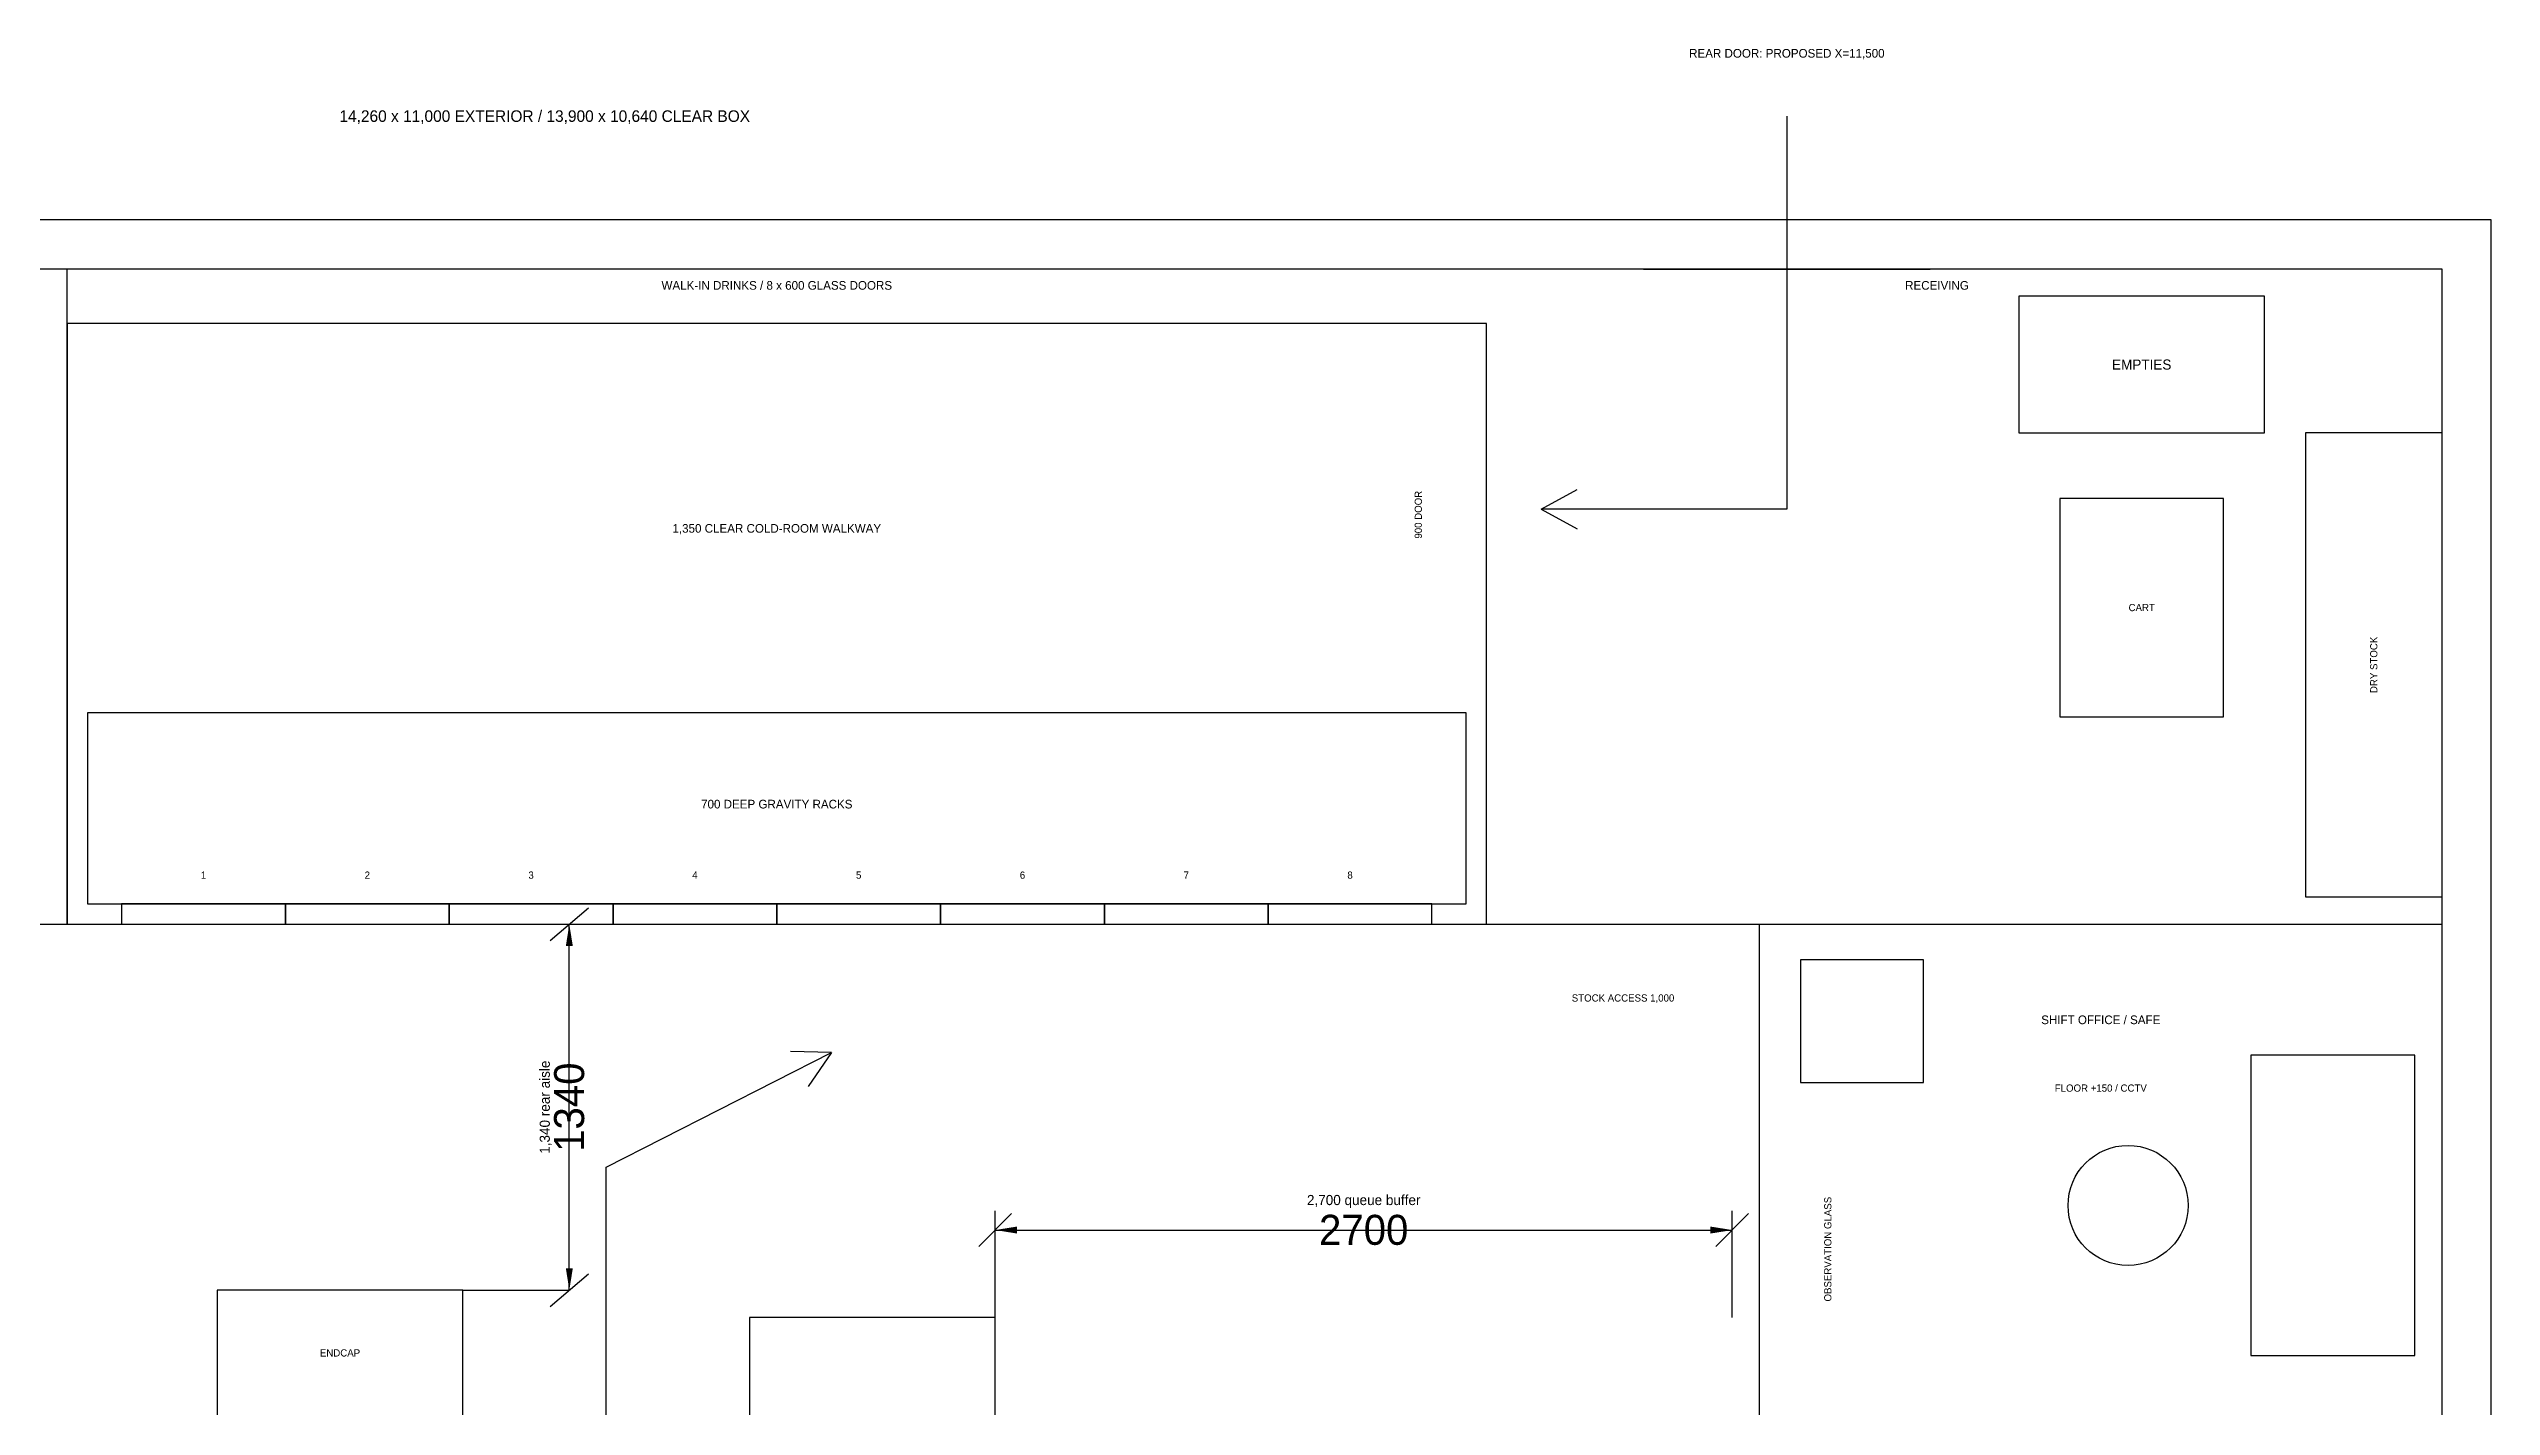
# Model space of a CAD drawing. Header units: millimetres. Extents: x -1160 to 38600, y -2519 to 23410.
# Drawn here: x 5133 to 14080, y 6475 to 11446 of the extents above; entities that cross this region are included whole.
import ezdxf
from ezdxf.enums import TextEntityAlignment as Align

# ---------------------------------------------------------------- set-up
doc = ezdxf.new("R2010")
doc.units = ezdxf.units.MM
for name, color, linetype in [('COLD', 4, 'Continuous'), ('DIM', 8, 'Continuous'), ('EXTERIOR', 7, 'Continuous'), ('FIXTURES', 3, 'Continuous'), ('FLOOR', 8, 'Continuous'), ('ROUTE', 1, 'Continuous'), ('STAFF', 30, 'Continuous'), ('TEXT', 7, 'Continuous'), ('WALLS', 7, 'Continuous')]:
    doc.layers.add(name, color=color, linetype=linetype)
doc.dimstyles.get("Standard").update_dxf_attribs({"dimtxt": 2.5, "dimasz": 2.5, "dimexe": 1.25, "dimexo": 0.625, "dimtad": 1, "dimcen": 2.5, "dimazin": 3, "dimtfac": 1, "dimtmove": 0, "dimatfit": 3})

# ---------------------------------------------------------------- blocks, each defined once
blk = doc.blocks.new('_CLOSEDFILLED')
at = {"color": 0, "linetype": 'BYBLOCK'}
blk.add_solid([(-1, 0.16), (0, 0), (-1, -0.16)], dxfattribs=at)
blk = doc.blocks.new('*D7')
at = {"color": 8}
for p, q in [((6650, 8240), (7040, 8240)), ((7040, 7790), (7040, 8160)), ((7040, 6980), (7040, 7350)), ((6650, 6900), (7040, 6900))]:
    blk.add_line(p, q, dxfattribs=at)
at = {"layer": 'Defpoints'}
for p in [(6650, 8240), (6650, 6900), (7040, 6900)]:
    blk.add_point(p, dxfattribs=at)
at = {"color": 8, "xscale": 80, "yscale": 80}
for p, rotation in [((7040, 8240), 90), ((7040, 6900), 270)]:
    blk.add_blockref('_CLOSEDFILLED', p, dxfattribs=dict(at, rotation=rotation))
at = {"color": 8, "insert": (7040, 7570), "char_height": 110, "attachment_point": 5, "rotation": 90}
blk.add_mtext('1340', dxfattribs=at)
blk = doc.blocks.new('*D8')
at = {"color": 8}
for p, q in [((8600, 6800), (8600, 7120)), ((8680, 7120), (9730, 7120)), ((10170, 7120), (11220, 7120)), ((11300, 6800), (11300, 7120))]:
    blk.add_line(p, q, dxfattribs=at)
at = {"layer": 'Defpoints'}
for p in [(8600, 7120), (8600, 6800), (11300, 6800)]:
    blk.add_point(p, dxfattribs=at)
at = {"color": 8, "xscale": 80, "yscale": 80, "rotation": 180}
blk.add_blockref('_CLOSEDFILLED', (8600, 7120), dxfattribs=at)
at = {"color": 8, "xscale": 80, "yscale": 80}
blk.add_blockref('_CLOSEDFILLED', (11300, 7120), dxfattribs=at)
at = {"color": 8, "insert": (9950, 7120), "char_height": 110, "attachment_point": 5}
blk.add_mtext('2700', dxfattribs=at)

msp = doc.modelspace()

# ---------------------------------------------------------------- linework, layer by layer
at = {"layer": 'COLD'}
for p, q in [((10400, 10440), (5200, 10440)), ((5200, 10440), (5200, 8240)), ((10400, 8240), (10400, 10440)), ((10325, 9015), (5275, 9015)), ((5275, 9015), (5275, 8315)), ((10325, 8315), (10325, 9015)), ((5200, 8240), (10400, 8240)), ((5275, 8315), (10325, 8315)), ((6000, 8315), (5400, 8315)), ((5400, 8315), (5400, 8240)), ((5400, 8240), (6000, 8240)), ((6000, 8240), (6000, 8315)), ((6600, 8315), (6000, 8315)), ((6000, 8315), (6000, 8240)), ((6000, 8240), (6600, 8240)), ((6600, 8240), (6600, 8315)), ((7200, 8315), (6600, 8315)), ((6600, 8315), (6600, 8240)), ((6600, 8240), (7200, 8240)), ((7200, 8240), (7200, 8315)), ((7800, 8315), (7200, 8315)), ((7200, 8315), (7200, 8240)), ((7200, 8240), (7800, 8240)), ((7800, 8240), (7800, 8315)), ((8400, 8315), (7800, 8315)), ((7800, 8315), (7800, 8240)), ((7800, 8240), (8400, 8240)), ((8400, 8240), (8400, 8315)), ((9000, 8315), (8400, 8315)), ((8400, 8315), (8400, 8240)), ((8400, 8240), (9000, 8240)), ((9000, 8240), (9000, 8315)), ((9600, 8315), (9000, 8315)), ((9000, 8315), (9000, 8240)), ((9000, 8240), (9600, 8240)), ((9600, 8240), (9600, 8315)), ((10200, 8315), (9600, 8315)), ((9600, 8315), (9600, 8240)), ((9600, 8240), (10200, 8240)), ((10200, 8240), (10200, 8315)), ((11400, 6500), (11400, 7700)), ((8600, 6800), (7700, 6800)), ((7700, 6800), (7700, 2300)), ((8600, 2300), (8600, 6800))]:
    msp.add_line(p, q, dxfattribs=at)
at = {"layer": 'DIM'}
for p, q in [((6650, 8240), (6970, 8240)), ((6970, 8180), (7110, 8300)), ((7040, 6900), (7040, 8240)), ((8540, 7060), (8660, 7180)), ((8600, 6800), (8600, 7190)), ((11240, 7060), (11360, 7180)), ((11300, 6800), (11300, 7190)), ((8600, 7120), (11300, 7120)), ((6650, 6900), (6970, 6900)), ((6970, 6840), (7110, 6960))]:
    msp.add_line(p, q, dxfattribs=at)
at = {"layer": 'EXTERIOR'}
for p, q in [((14080, 10820), (-180, 10820)), ((14080, -180), (14080, 10820))]:
    msp.add_line(p, q, dxfattribs=at)
at = {"layer": 'FIXTURES'}
for p, q in [((6650, 6900), (5750, 6900)), ((5750, 6900), (5750, 2400)), ((6650, 2400), (6650, 6900))]:
    msp.add_line(p, q, dxfattribs=at)
at = {"layer": 'FLOOR'}
for p, q in [((13900, 10640), (0, 10640)), ((13900, 0), (13900, 10640))]:
    msp.add_line(p, q, dxfattribs=at)
at = {"layer": 'ROUTE'}
for p, q in [((11500, 11200), (11500, 9760)), ((10600, 9760), (10731.6, 9831.9)), ((11500, 9760), (10600, 9760)), ((10600, 9760), (10731.6, 9688.1)), ((7175, 7350), (8000, 7770)), ((8000, 7770), (7850.1, 7774.4)), ((8000, 7770), (7915.3, 7646.2)), ((7175, 1800), (7175, 7350))]:
    msp.add_line(p, q, dxfattribs=at)
at = {"layer": 'STAFF'}
for p, q in [((10975, 10640), (12025, 10640)), ((13250, 10540), (12350, 10540)), ((12350, 10540), (12350, 10040)), ((13250, 10040), (13250, 10540)), ((10400, 9300), (10400, 10200)), ((12350, 10040), (13250, 10040)), ((13900, 10040), (13400, 10040)), ((13400, 10040), (13400, 8340)), ((13900, 8340), (13900, 10040)), ((13100, 9800), (12500, 9800)), ((12500, 9800), (12500, 9000)), ((13100, 9000), (13100, 9800)), ((12500, 9000), (13100, 9000)), ((13400, 8340), (13900, 8340)), ((10400, 8240), (11400, 8240)), ((12000, 8240), (12900, 8240)), ((12000, 8110), (11550, 8110)), ((11550, 8110), (11550, 7660)), ((12000, 7660), (12000, 8110)), ((13800, 7760), (13200, 7760)), ((13200, 7760), (13200, 6660)), ((13800, 6660), (13800, 7760)), ((11550, 7660), (12000, 7660)), ((13200, 6660), (13800, 6660))]:
    msp.add_line(p, q, dxfattribs=at)
msp.add_circle((12750, 7210), 220, dxfattribs=at)
at = {"layer": 'WALLS'}
for p, q in [((5200, 8240), (5200, 10640)), ((4200, 8240), (5200, 8240)), ((11400, 8240), (12000, 8240)), ((11400, 6200), (11400, 8240)), ((12900, 8240), (13900, 8240))]:
    msp.add_line(p, q, dxfattribs=at)

# ---------------------------------------------------------------- texts
at = {"layer": 'DIM'}
msp.add_text('1,340 rear aisle', height=37.042, rotation=90, dxfattribs=at).set_placement((6950, 7570), align=Align.MIDDLE_CENTER)
msp.add_text('2,700 queue buffer', height=37.042, dxfattribs=at).set_placement((9950, 7230), align=Align.MIDDLE_CENTER)
at = {"layer": 'TEXT'}
for s, height, p in [('REAR DOOR: PROPOSED X=11,500', 31.75, (11500, 11430)), ('14,260 x 11,000 EXTERIOR / 13,900 x 10,640 CLEAR BOX', 42.333, (6950, 11200)), ('WALK-IN DRINKS / 8 x 600 GLASS DOORS', 31.75, (7800, 10580)), ('RECEIVING', 31.75, (12050, 10580)), ('EMPTIES', 37.04, (12800, 10290)), ('1,350 CLEAR COLD-ROOM WALKWAY', 31.75, (7800, 9690)), ('CART', 26.46, (12800, 9400)), ('700 DEEP GRAVITY RACKS', 31.75, (7800, 8680)), ('1', 26.5, (5700, 8420)), ('2', 26.5, (6300, 8420)), ('3', 26.5, (6900, 8420)), ('4', 26.5, (7500, 8420)), ('5', 26.5, (8100, 8420)), ('6', 26.5, (8700, 8420)), ('7', 26.5, (9300, 8420)), ('8', 26.5, (9900, 8420)), ('STOCK ACCESS 1,000', 26.458, (10900, 7970)), ('SHIFT OFFICE / SAFE', 31.75, (12650, 7890)), ('FLOOR +150 / CCTV', 26.458, (12650, 7640)), ('ENDCAP', 26.46, (6200, 6670))]:
    msp.add_text(s, height=height, dxfattribs=at).set_placement(p, align=Align.MIDDLE_CENTER)
for s, height, p in [('900 DOOR', 26.46, (10150, 9740)), ('DRY STOCK', 26.46, (13650, 9190)), ('OBSERVATION GLASS', 26.458, (11650, 7050))]:
    msp.add_text(s, height=height, rotation=90, dxfattribs=at).set_placement(p, align=Align.MIDDLE_CENTER)

# ---------------------------------------------------------------- dimensions: what is measured, and where the dimension line sits
dim = msp.add_linear_dim(base=(7040, 6900), p1=(6650, 6900), p2=(6650, 8240), angle=90, dimstyle='Standard', override={"dimtxt": 110, "dimasz": 80, "dimdec": 0, "dimclrd": 8, "dimclre": 8, "dimclrt": 8})
dim.commit()
dim.dimension.update_dxf_attribs({"geometry": '*D7', "text_midpoint": (7040, 7570)})
dim = msp.add_linear_dim(base=(8600, 7120), p1=(8600, 6800), p2=(11300, 6800), dimstyle='Standard', override={"dimtxt": 110, "dimasz": 80, "dimdec": 0, "dimclrd": 8, "dimclre": 8, "dimclrt": 8})
dim.commit()
dim.dimension.update_dxf_attribs({"geometry": '*D8', "text_midpoint": (9950, 7120)})

doc.saveas('drawing.dxf')
